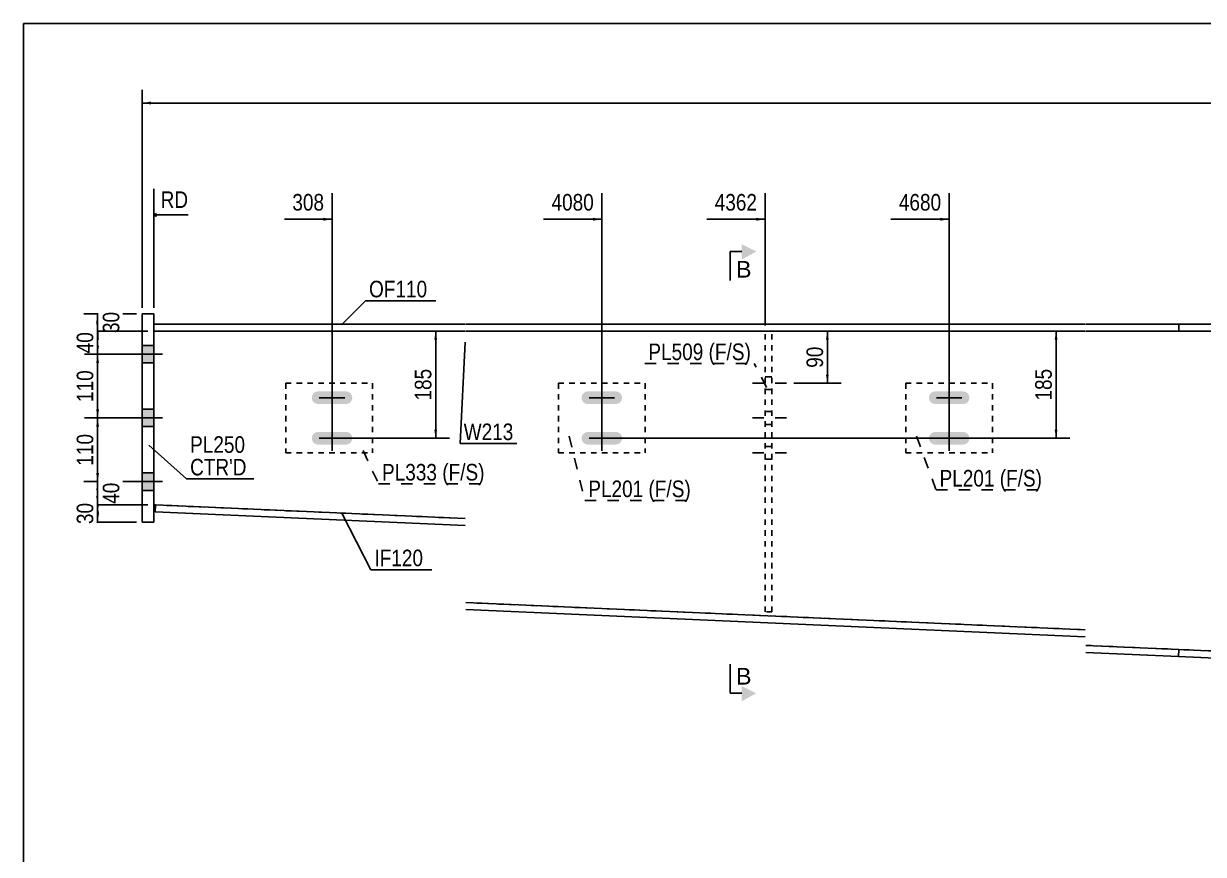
# Model space of a CAD drawing. Header units: millimetres. Extents: x -324 to 88, y -164 to 123.
# Drawn here: x -322 to -118.2, y -20.6 to 123 of the extents above; entities that cross this region are included whole.
import ezdxf

# ---------------------------------------------------------------- set-up
doc = ezdxf.new("R2010")
doc.units = ezdxf.units.MM
doc.linetypes.add('DXK_LINE_DOT1', pattern=[1.8814, 0.9407, -0.9407])
doc.linetypes.add('DXK_LINE_DOT2', pattern=[3.9198, 1.9599, -1.9599])
doc.styles.add('Arial', font='ARIAL.TTF', dxfattribs={"height": 0.2})
doc.styles.add('Arial Narrow', font='ARIALN.TTF', dxfattribs={"height": 0.2})

# ---------------------------------------------------------------- blocks, each defined once
blk = doc.blocks.new('Unknown-628699752-1210')
at = {"color": 5, "linetype": 'Continuous'}
for p, q in [((88.02, 122.96), (-321.98, 122.96)), ((-321.98, 122.96), (-321.98, -164.04))]:
    blk.add_line(p, q, dxfattribs=at)
blk = doc.blocks.new('Bolt-628699752-1630 - 1377')
at = {"color": 3, "linetype": 'DXK_LINE_DOT2'}
for p, q in [((-192.71, 61.93), (-193.91, 61.93)), ((-190.21, 60.83), (-197.01, 60.83)), ((-192.71, 59.73), (-193.91, 59.73)), ((-192.71, 55.93), (-193.91, 55.93)), ((-190.21, 54.83), (-197.01, 54.83)), ((-192.71, 53.73), (-193.91, 53.73)), ((-192.71, 49.93), (-193.91, 49.93)), ((-190.21, 48.83), (-197.01, 48.83)), ((-192.71, 47.73), (-193.91, 47.73))]:
    blk.add_line(p, q, dxfattribs=at)
blk = doc.blocks.new('Part-628699752-1743 - 1377')
at = {"color": 7, "linetype": 'DXK_LINE_DOT1'}
for p, q in [((-299.5, 69.83), (-245.7, 69.83)), ((-299.5, 69.83), (-299.5, 39.83)), ((-245.6, 69.83), (-193.91, 69.83)), ((-192.71, 69.83), (-138.6, 69.83)), ((-138.5, 69.83), (-92.45, 69.83)), ((-299.2, 39.81), (-245.7, 37.46)), ((-245.6, 22.94), (-138.6, 18.25)), ((-138.5, 15.55), (-92.45, 13.52))]:
    blk.add_line(p, q, dxfattribs=at)
at = {"color": 2, "linetype": 'Continuous'}
blk.add_line((-299.5, 39.83), (-299.2, 39.81), dxfattribs=at)
blk = doc.blocks.new('Bolt-628699752-1691 - 1377')
at = {"linetype": 'Continuous'}
for points in [[(-158.92, 57.55), (-158.68, 57.91), (-158.6, 58.33), (-158.68, 58.75), (-158.92, 59.1), (-159.28, 59.34), (-159.7, 59.43), (-164.5, 59.43), (-164.92, 59.34), (-165.28, 59.1), (-165.52, 58.75), (-165.6, 58.33), (-165.52, 57.91), (-165.28, 57.55), (-164.92, 57.31), (-164.5, 57.23), (-159.7, 57.23), (-159.28, 57.31)], [(-158.92, 50.55), (-158.68, 50.91), (-158.6, 51.33), (-158.68, 51.75), (-158.92, 52.1), (-159.28, 52.34), (-159.7, 52.43), (-164.5, 52.43), (-164.92, 52.34), (-165.28, 52.1), (-165.52, 51.75), (-165.6, 51.33), (-165.52, 50.91), (-165.28, 50.55), (-164.92, 50.31), (-164.5, 50.23), (-159.7, 50.23), (-159.28, 50.31)]]:
    blk.add_hatch(color=3, dxfattribs=at).paths.add_polyline_path(points)
at = {"color": 3, "linetype": 'Continuous'}
for p, q in [((-162.1, 56.13), (-162.1, 60.53)), ((-164.3, 58.33), (-159.9, 58.33)), ((-162.1, 49.13), (-162.1, 53.53)), ((-164.3, 51.33), (-159.9, 51.33))]:
    blk.add_line(p, q, dxfattribs=at)
blk = doc.blocks.new('Part-628699752-1898 - 1377')
at = {"color": 7, "linetype": 'DXK_LINE_DOT1'}
for p, q in [((-229.6, 60.83), (-229.6, 48.83)), ((-229.6, 60.83), (-214.6, 60.83)), ((-214.6, 60.83), (-214.6, 48.83)), ((-229.6, 48.83), (-214.6, 48.83))]:
    blk.add_line(p, q, dxfattribs=at)
blk = doc.blocks.new('Part-628699752-1585 - 1377')
at = {"color": 7, "linetype": 'DXK_LINE_DOT1'}
for p, q in [((-192.71, 69.83), (-193.91, 69.83)), ((-193.91, 21.33), (-193.91, 69.83)), ((-192.71, 21.33), (-192.71, 69.83)), ((-192.71, 21.33), (-193.91, 21.33))]:
    blk.add_line(p, q, dxfattribs=at)
blk = doc.blocks.new('Bolt-628699752-1693 - 1377')
at = {"linetype": 'Continuous'}
for points in [[(-218.92, 57.55), (-218.68, 57.91), (-218.6, 58.33), (-218.68, 58.75), (-218.92, 59.1), (-219.28, 59.34), (-219.7, 59.43), (-224.5, 59.43), (-224.92, 59.34), (-225.28, 59.1), (-225.52, 58.75), (-225.6, 58.33), (-225.52, 57.91), (-225.28, 57.55), (-224.92, 57.31), (-224.5, 57.23), (-219.7, 57.23), (-219.28, 57.31)], [(-218.92, 50.55), (-218.68, 50.91), (-218.6, 51.33), (-218.68, 51.75), (-218.92, 52.1), (-219.28, 52.34), (-219.7, 52.43), (-224.5, 52.43), (-224.92, 52.34), (-225.28, 52.1), (-225.52, 51.75), (-225.6, 51.33), (-225.52, 50.91), (-225.28, 50.55), (-224.92, 50.31), (-224.5, 50.23), (-219.7, 50.23), (-219.28, 50.31)]]:
    blk.add_hatch(color=3, dxfattribs=at).paths.add_polyline_path(points)
at = {"color": 3, "linetype": 'Continuous'}
for p, q in [((-222.1, 56.13), (-222.1, 60.53)), ((-224.3, 58.33), (-219.9, 58.33)), ((-222.1, 49.13), (-222.1, 53.53)), ((-224.3, 51.33), (-219.9, 51.33))]:
    blk.add_line(p, q, dxfattribs=at)
blk = doc.blocks.new('Part-628699752-1629 - 1377')
at = {"color": 2, "linetype": 'Continuous'}
for p, q in [((-299.5, 69.83), (-299.5, 71.03)), ((-299.5, 71.03), (-245.7, 71.03)), ((-245.7, 69.83), (-299.5, 69.83)), ((-245.6, 71.03), (-138.6, 71.03)), ((-138.6, 69.83), (-245.6, 69.83)), ((-138.5, 71.03), (-122.45, 71.03)), ((-122.45, 69.83), (-138.5, 69.83)), ((-122.45, 71.03), (-122.45, 69.83))]:
    blk.add_line(p, q, dxfattribs=at)
blk = doc.blocks.new('Bolt-628699752-1631 - 1377')
at = {"linetype": 'Continuous'}
for points in [[(-265.52, 57.55), (-265.29, 57.91), (-265.2, 58.33), (-265.29, 58.75), (-265.52, 59.1), (-265.88, 59.34), (-266.3, 59.43), (-271.1, 59.43), (-271.52, 59.34), (-271.88, 59.1), (-272.12, 58.75), (-272.2, 58.33), (-272.12, 57.91), (-271.88, 57.55), (-271.52, 57.31), (-271.1, 57.23), (-266.3, 57.23), (-265.88, 57.31)], [(-265.52, 50.55), (-265.29, 50.91), (-265.2, 51.33), (-265.29, 51.75), (-265.52, 52.1), (-265.88, 52.34), (-266.3, 52.43), (-271.1, 52.43), (-271.52, 52.34), (-271.88, 52.1), (-272.12, 51.75), (-272.2, 51.33), (-272.12, 50.91), (-271.88, 50.55), (-271.52, 50.31), (-271.1, 50.23), (-266.3, 50.23), (-265.88, 50.31)]]:
    blk.add_hatch(color=3, dxfattribs=at).paths.add_polyline_path(points)
at = {"color": 3, "linetype": 'Continuous'}
for p, q in [((-268.7, 56.13), (-268.7, 60.53)), ((-270.9, 58.33), (-266.5, 58.33)), ((-268.7, 49.13), (-268.7, 53.53)), ((-270.9, 51.33), (-266.5, 51.33))]:
    blk.add_line(p, q, dxfattribs=at)
blk = doc.blocks.new('Part-628699752-1903 - 1377')
at = {"color": 7, "linetype": 'DXK_LINE_DOT1'}
for p, q in [((-169.6, 60.83), (-169.6, 48.83)), ((-169.6, 60.83), (-154.6, 60.83)), ((-154.6, 60.83), (-154.6, 48.83)), ((-169.6, 48.83), (-154.6, 48.83))]:
    blk.add_line(p, q, dxfattribs=at)
blk = doc.blocks.new('Bolt-628699752-1632 - 1377')
at = {"linetype": 'Continuous'}
for points in [[(-301.5, 67.33), (-301.5, 64.33), (-299.5, 64.33), (-299.5, 67.33)], [(-301.5, 67.33), (-301.5, 64.33), (-299.5, 64.33), (-299.5, 67.33)], [(-301.5, 56.33), (-301.5, 53.33), (-299.5, 53.33), (-299.5, 56.33)], [(-301.5, 56.33), (-301.5, 53.33), (-299.5, 53.33), (-299.5, 56.33)], [(-301.5, 45.33), (-301.5, 42.33), (-299.5, 42.33), (-299.5, 45.33)], [(-301.5, 45.33), (-301.5, 42.33), (-299.5, 42.33), (-299.5, 45.33)]]:
    blk.add_hatch(color=3, dxfattribs=at).paths.add_polyline_path(points)
at = {"color": 3, "linetype": 'Continuous'}
for p, q in [((-299.5, 67.33), (-301.5, 67.33)), ((-299.5, 67.33), (-301.5, 67.33)), ((-298, 65.83), (-301.5, 65.83)), ((-298, 65.83), (-301.5, 65.83)), ((-299.5, 64.33), (-301.5, 64.33)), ((-299.5, 64.33), (-301.5, 64.33)), ((-299.5, 56.33), (-301.5, 56.33)), ((-299.5, 56.33), (-301.5, 56.33)), ((-298, 54.83), (-301.5, 54.83)), ((-298, 54.83), (-301.5, 54.83)), ((-299.5, 53.33), (-301.5, 53.33)), ((-299.5, 53.33), (-301.5, 53.33)), ((-299.5, 45.33), (-301.5, 45.33)), ((-299.5, 45.33), (-301.5, 45.33)), ((-298, 43.83), (-301.5, 43.83)), ((-298, 43.83), (-301.5, 43.83)), ((-299.5, 42.33), (-301.5, 42.33)), ((-299.5, 42.33), (-301.5, 42.33))]:
    blk.add_line(p, q, dxfattribs=at)
blk = doc.blocks.new('Part-628699752-1661 - 1377')
at = {"color": 2, "linetype": 'Continuous'}
for p, q in [((-299.5, 72.83), (-301.5, 72.83)), ((-301.5, 72.83), (-301.5, 36.83)), ((-299.5, 36.83), (-299.5, 72.83)), ((-301.5, 36.83), (-299.5, 36.83))]:
    blk.add_line(p, q, dxfattribs=at)
blk = doc.blocks.new('Part-628699752-1716 - 1377')
at = {"color": 2, "linetype": 'Continuous'}
for p, q in [((-299.25, 38.62), (-299.2, 39.81)), ((-299.2, 39.81), (-245.7, 37.47)), ((-245.7, 36.26), (-299.25, 38.62)), ((-245.6, 22.94), (-138.6, 18.25)), ((-138.6, 17.04), (-245.6, 21.74)), ((-138.5, 15.55), (-122.45, 14.84)), ((-122.5, 13.64), (-138.5, 14.34)), ((-122.45, 14.84), (-122.5, 13.64))]:
    blk.add_line(p, q, dxfattribs=at)
blk = doc.blocks.new('Part-628699752-1738 - 1377')
at = {"color": 2, "linetype": 'Continuous'}
for p, q in [((-122.45, 14.84), (-122.5, 13.64)), ((-76.45, 12.82), (-122.45, 14.84)), ((-76.45, 11.62), (-122.5, 13.64)), ((-60.32, -5.17), (-76.35, -4.47)), ((-60.35, -6.37), (-76.35, -5.67)), ((-60.32, -5.17), (-36.92, -5.17)), ((-36.92, -6.37), (-60.35, -6.37))]:
    blk.add_line(p, q, dxfattribs=at)
at = {"color": 7, "linetype": 'DXK_LINE_DOT1'}
blk.add_line((-36.92, -5.17), (-36.92, -6.37), dxfattribs=at)
blk = doc.blocks.new('Part-628699752-1799 - 1377')
at = {"color": 2, "linetype": 'Continuous'}
for p, q in [((-76.45, 71.03), (-122.45, 71.03)), ((-122.45, 69.83), (-122.45, 71.03)), ((-122.45, 69.83), (-76.45, 69.83)), ((-58.34, 71.03), (-76.35, 71.03)), ((-76.35, 69.83), (-58.34, 69.83)), ((-58.34, 69.83), (-58.34, 71.03))]:
    blk.add_line(p, q, dxfattribs=at)
blk = doc.blocks.new('Part-628699752-1925 - 1377')
at = {"color": 7, "linetype": 'DXK_LINE_DOT1'}
for p, q in [((-276.7, 60.83), (-276.7, 48.83)), ((-276.7, 60.83), (-261.7, 60.83)), ((-261.7, 60.83), (-261.7, 48.83)), ((-276.7, 48.83), (-261.7, 48.83))]:
    blk.add_line(p, q, dxfattribs=at)
blk = doc.blocks.new('StraightDimension-628699752-2288 - 1377')
at = {"linetype": 'Continuous'}
for points in [[(-309.45, 53.33), (-309.2, 54.83), (-308.95, 53.33)], [(-308.95, 45.33), (-309.2, 43.83), (-309.45, 45.33)]]:
    blk.add_hatch(color=7, dxfattribs=at).paths.add_polyline_path(points)
at = {"color": 7, "linetype": 'Continuous'}
for p, q in [((-300.5, 54.83), (-311.45, 54.83)), ((-309.2, 43.83), (-309.2, 54.83)), ((-300.5, 43.83), (-311.45, 43.83))]:
    blk.add_line(p, q, dxfattribs=at)
at = {"color": 0}
blk.add_wipeout([(-309.35, 52.67), (-313.55, 52.67), (-313.55, 45.99), (-309.35, 45.99)], dxfattribs=at)
at = {"color": 3, "style": 'Arial Narrow'}
blk.add_text('110', height=2.863, rotation=90.0002, dxfattribs=at).set_placement((-309.95, 46.59))
blk = doc.blocks.new('StraightDimension-628699752-1956 - 1377')
at = {"linetype": 'Continuous'}
for points in [[(-251.05, 68.33), (-250.8, 69.83), (-250.55, 68.33)], [(-250.55, 52.83), (-250.8, 51.33), (-251.05, 52.83)]]:
    blk.add_hatch(color=7, dxfattribs=at).paths.add_polyline_path(points)
at = {"color": 7, "linetype": 'Continuous'}
for p, q in [((-259.08, 69.83), (-248.4, 69.83)), ((-250.8, 51.33), (-250.8, 69.83)), ((-267.7, 51.33), (-248.4, 51.33))]:
    blk.add_line(p, q, dxfattribs=at)
at = {"color": 0}
blk.add_wipeout([(-250.95, 63.92), (-255.15, 63.92), (-255.15, 57.24), (-250.95, 57.24)], dxfattribs=at)
at = {"color": 3, "style": 'Arial Narrow'}
blk.add_text('185', height=2.863, rotation=90.0002, dxfattribs=at).set_placement((-251.55, 57.84))
blk = doc.blocks.new('StraightDimension-628699752-1970 - 1377')
at = {"linetype": 'Continuous'}
for points in [[(-143.88, 68.33), (-143.63, 69.83), (-143.38, 68.33)], [(-143.38, 52.83), (-143.63, 51.33), (-143.88, 52.83)]]:
    blk.add_hatch(color=7, dxfattribs=at).paths.add_polyline_path(points)
at = {"color": 7, "linetype": 'Continuous'}
for p, q in [((-162.05, 69.83), (-141.23, 69.83)), ((-143.63, 51.33), (-143.63, 69.83)), ((-221.1, 51.33), (-141.23, 51.33))]:
    blk.add_line(p, q, dxfattribs=at)
at = {"color": 0}
blk.add_wipeout([(-143.78, 63.92), (-147.98, 63.92), (-147.98, 57.24), (-143.78, 57.24)], dxfattribs=at)
at = {"color": 3, "style": 'Arial Narrow'}
blk.add_text('185', height=2.863, rotation=90.0002, dxfattribs=at).set_placement((-144.38, 57.84))
blk = doc.blocks.new('StraightDimension-628699752-1984 - 1377')
at = {"linetype": 'Continuous'}
for points in [[(-183.39, 68.33), (-183.14, 69.83), (-182.89, 68.33)], [(-182.89, 62.33), (-183.14, 60.83), (-183.39, 62.33)]]:
    blk.add_hatch(color=7, dxfattribs=at).paths.add_polyline_path(points)
at = {"color": 7, "linetype": 'Continuous'}
for p, q in [((-187.41, 69.83), (-180.74, 69.83)), ((-183.14, 60.83), (-183.14, 69.83)), ((-188.96, 60.83), (-180.74, 60.83))]:
    blk.add_line(p, q, dxfattribs=at)
at = {"color": 0}
blk.add_wipeout([(-183.29, 67.76), (-187.49, 67.76), (-187.49, 62.9), (-183.29, 62.9)], dxfattribs=at)
at = {"color": 3, "style": 'Arial Narrow'}
blk.add_text('90', height=2.863, rotation=90.0002, dxfattribs=at).set_placement((-183.89, 63.5))
blk = doc.blocks.new('StraightDimension-628699752-2179 - 1377')
at = {"linetype": 'Continuous'}
blk.add_hatch(color=7, dxfattribs=at).paths.add_polyline_path([(-300, 108.99), (-301.5, 109.24), (-300, 109.49)])
at = {"color": 7, "linetype": 'Continuous'}
for p, q in [((-301.5, 73.83), (-301.5, 111.49)), ((-301.5, 109.24), (79.16, 109.24))]:
    blk.add_line(p, q, dxfattribs=at)
blk = doc.blocks.new('StraightDimension-628699752-2247 - 1377')
at = {"linetype": 'Continuous'}
blk.add_hatch(color=7, dxfattribs=at).paths.add_polyline_path([(-195.41, 89.41), (-193.91, 89.16), (-195.41, 88.91)])
at = {"color": 7, "linetype": 'Continuous'}
for p, q in [((-193.91, 70.83), (-193.91, 93.66)), ((-203.97, 89.16), (-193.91, 89.16))]:
    blk.add_line(p, q, dxfattribs=at)
at = {"color": 0}
blk.add_wipeout([(-194.69, 90.06), (-194.69, 94.26), (-203.2, 94.26), (-203.2, 90.06)], dxfattribs=at)
at = {"color": 3, "style": 'Arial Narrow'}
blk.add_text('4362', height=2.863, dxfattribs=at).set_placement((-202.6, 90.66))
blk = doc.blocks.new('StraightDimension-628699752-2257 - 1377')
at = {"linetype": 'Continuous'}
blk.add_hatch(color=7, dxfattribs=at).paths.add_polyline_path([(-163.6, 89.41), (-162.1, 89.16), (-163.6, 88.91)])
at = {"color": 7, "linetype": 'Continuous'}
for p, q in [((-162.1, 52.33), (-162.1, 93.66)), ((-172.16, 89.16), (-162.1, 89.16))]:
    blk.add_line(p, q, dxfattribs=at)
at = {"color": 0}
blk.add_wipeout([(-162.88, 90.06), (-162.88, 94.26), (-171.39, 94.26), (-171.39, 90.06)], dxfattribs=at)
at = {"color": 3, "style": 'Arial Narrow'}
blk.add_text('4680', height=2.863, dxfattribs=at).set_placement((-170.79, 90.66))
blk = doc.blocks.new('StraightDimension-628699752-2267 - 1377')
at = {"linetype": 'Continuous'}
blk.add_hatch(color=7, dxfattribs=at).paths.add_polyline_path([(-270.2, 89.41), (-268.7, 89.16), (-270.2, 88.91)])
at = {"color": 7, "linetype": 'Continuous'}
for p, q in [((-268.7, 52.33), (-268.7, 93.66)), ((-276.94, 89.16), (-268.7, 89.16))]:
    blk.add_line(p, q, dxfattribs=at)
at = {"color": 0, "linetype": 'Continuous'}
blk.add_wipeout([(-292.97, 90.51), (-292.97, 94.71), (-298.91, 94.71), (-298.91, 90.51)], dxfattribs=at)
at = {"color": 7, "linetype": 'Continuous'}
for p, q in [((-299.5, 73.83), (-299.5, 94.41)), ((-299, 90.16), (-299.5, 89.91)), ((-299, 89.66), (-299.5, 89.91)), ((-293.57, 89.91), (-299.5, 89.91))]:
    blk.add_line(p, q, dxfattribs=at)
at = {"color": 3, "linetype": 'Continuous', "style": 'Arial Narrow'}
blk.add_text('RD', height=2.863, dxfattribs=at).set_placement((-298.31, 91.11))
at = {"color": 0}
blk.add_wipeout([(-269.48, 90.06), (-269.48, 94.26), (-276.16, 94.26), (-276.16, 90.06)], dxfattribs=at)
at = {"color": 3, "style": 'Arial Narrow'}
blk.add_text('308', height=2.863, dxfattribs=at).set_placement((-275.56, 90.66))
blk = doc.blocks.new('StraightDimension-628699752-2334 - 1377')
at = {"linetype": 'Continuous'}
for points in [[(-309.45, 71.33), (-309.2, 72.83), (-308.95, 71.33)], [(-308.95, 71.33), (-309.2, 69.83), (-309.45, 71.33)]]:
    blk.add_hatch(color=7, dxfattribs=at).paths.add_polyline_path(points)
at = {"color": 7, "linetype": 'Continuous'}
for p, q in [((-302.5, 72.83), (-311.6, 72.83)), ((-309.2, 69.83), (-309.2, 72.83)), ((-300.5, 69.83), (-311.6, 69.83))]:
    blk.add_line(p, q, dxfattribs=at)
at = {"color": 0}
blk.add_wipeout([(-304.85, 73.76), (-309.05, 73.76), (-309.05, 68.9), (-304.85, 68.9)], dxfattribs=at)
at = {"color": 3, "style": 'Arial Narrow'}
blk.add_text('30', height=2.863, rotation=90.0002, dxfattribs=at).set_placement((-305.45, 69.5))
blk = doc.blocks.new('StraightDimension-628699752-2277 - 1377')
at = {"linetype": 'Continuous'}
blk.add_hatch(color=7, dxfattribs=at).paths.add_polyline_path([(-223.6, 89.41), (-222.1, 89.16), (-223.6, 88.91)])
at = {"color": 7, "linetype": 'Continuous'}
for p, q in [((-222.1, 52.33), (-222.1, 93.66)), ((-232.16, 89.16), (-222.1, 89.16))]:
    blk.add_line(p, q, dxfattribs=at)
at = {"color": 0}
blk.add_wipeout([(-222.88, 90.06), (-222.88, 94.26), (-231.39, 94.26), (-231.39, 90.06)], dxfattribs=at)
at = {"color": 3, "style": 'Arial Narrow'}
blk.add_text('4080', height=2.863, dxfattribs=at).set_placement((-230.79, 90.66))
blk = doc.blocks.new('StraightDimension-628699752-2306 - 1377')
at = {"linetype": 'Continuous'}
for points in [[(-309.45, 42.33), (-309.2, 43.83), (-308.95, 42.33)], [(-308.95, 41.33), (-309.2, 39.83), (-309.45, 41.33)]]:
    blk.add_hatch(color=7, dxfattribs=at).paths.add_polyline_path(points)
at = {"color": 7, "linetype": 'Continuous'}
for p, q in [((-300.5, 43.83), (-311.6, 43.83)), ((-309.2, 39.83), (-309.2, 43.83)), ((-300.5, 39.83), (-311.6, 39.83))]:
    blk.add_line(p, q, dxfattribs=at)
at = {"color": 0}
blk.add_wipeout([(-304.85, 44.26), (-309.05, 44.26), (-309.05, 39.4), (-304.85, 39.4)], dxfattribs=at)
at = {"color": 3, "style": 'Arial Narrow'}
blk.add_text('40', height=2.863, rotation=90.0002, dxfattribs=at).set_placement((-305.45, 40))
blk = doc.blocks.new('StraightDimension-628699752-2324 - 1377')
at = {"linetype": 'Continuous'}
for points in [[(-309.45, 38.33), (-309.2, 39.83), (-308.95, 38.33)], [(-308.95, 38.33), (-309.2, 36.83), (-309.45, 38.33)]]:
    blk.add_hatch(color=7, dxfattribs=at).paths.add_polyline_path(points)
at = {"color": 7, "linetype": 'Continuous'}
for p, q in [((-300.5, 39.83), (-311.45, 39.83)), ((-309.2, 36.83), (-309.2, 39.83)), ((-302.5, 36.83), (-311.45, 36.83))]:
    blk.add_line(p, q, dxfattribs=at)
at = {"color": 0}
blk.add_wipeout([(-309.35, 40.76), (-313.55, 40.76), (-313.55, 35.9), (-309.35, 35.9)], dxfattribs=at)
at = {"color": 3, "style": 'Arial Narrow'}
blk.add_text('30', height=2.863, rotation=90.0002, dxfattribs=at).set_placement((-309.95, 36.5))
blk = doc.blocks.new('StraightDimension-628699752-2343 - 1377')
at = {"linetype": 'Continuous'}
for points in [[(-309.45, 68.33), (-309.2, 69.83), (-308.95, 68.33)], [(-308.95, 67.33), (-309.2, 65.83), (-309.45, 67.33)]]:
    blk.add_hatch(color=7, dxfattribs=at).paths.add_polyline_path(points)
at = {"color": 7, "linetype": 'Continuous'}
for p, q in [((-300.5, 69.83), (-311.45, 69.83)), ((-309.2, 65.83), (-309.2, 69.83)), ((-300.5, 65.83), (-311.45, 65.83))]:
    blk.add_line(p, q, dxfattribs=at)
at = {"color": 0}
blk.add_wipeout([(-309.35, 70.26), (-313.55, 70.26), (-313.55, 65.4), (-309.35, 65.4)], dxfattribs=at)
at = {"color": 3, "style": 'Arial Narrow'}
blk.add_text('40', height=2.863, rotation=90.0002, dxfattribs=at).set_placement((-309.95, 66))
blk = doc.blocks.new('StraightDimension-628699752-2359 - 1377')
at = {"linetype": 'Continuous'}
for points in [[(-309.45, 64.33), (-309.2, 65.83), (-308.95, 64.33)], [(-308.95, 56.33), (-309.2, 54.83), (-309.45, 56.33)]]:
    blk.add_hatch(color=7, dxfattribs=at).paths.add_polyline_path(points)
at = {"color": 7, "linetype": 'Continuous'}
for p, q in [((-300.5, 65.83), (-311.45, 65.83)), ((-309.2, 54.83), (-309.2, 65.83)), ((-300.5, 54.83), (-311.45, 54.83))]:
    blk.add_line(p, q, dxfattribs=at)
at = {"color": 0}
blk.add_wipeout([(-309.35, 63.67), (-313.55, 63.67), (-313.55, 56.99), (-309.35, 56.99)], dxfattribs=at)
at = {"color": 3, "style": 'Arial Narrow'}
blk.add_text('110', height=2.863, rotation=90.0002, dxfattribs=at).set_placement((-309.95, 57.59))
blk = doc.blocks.new('Mark-628699752-1657 - 1377')
at = {"color": 0}
blk.add_wipeout([(-283.72, 48.81), (-283.72, 51.81), (-293.22, 51.81), (-293.22, 48.81)], dxfattribs=at)
blk.add_wipeout([(-283.72, 48.81), (-283.72, 51.81), (-293.22, 51.81), (-293.22, 48.81)], dxfattribs=at)
blk.add_wipeout([(-283.47, 44.91), (-283.47, 47.91), (-293.22, 47.91), (-293.22, 44.91)], dxfattribs=at)
blk.add_wipeout([(-283.47, 44.91), (-283.47, 47.91), (-293.22, 47.91), (-293.22, 44.91)], dxfattribs=at)
at = {"color": 7, "linetype": 'Continuous'}
for p, q in [((-300.37, 50.16), (-293.82, 44.31)), ((-293.82, 44.31), (-282.22, 44.31))]:
    blk.add_line(p, q, dxfattribs=at)
at = {"color": 3, "style": 'Arial Narrow'}
blk.add_text('PL250', height=2.863, dxfattribs=at).set_placement((-293.22, 48.81))
at = {"color": 1, "style": 'Arial Narrow'}
blk.add_text("CTR'D", height=2.863, dxfattribs=at).set_placement((-293.22, 44.91))
blk = doc.blocks.new('Mark-628699752-1894 - 1377')
at = {"color": 0}
blk.add_wipeout([(-214.94, 41.16), (-214.94, 44.16), (-224.44, 44.16), (-224.44, 41.16)], dxfattribs=at)
blk.add_wipeout([(-214.94, 41.16), (-214.94, 44.16), (-224.44, 44.16), (-224.44, 41.16)], dxfattribs=at)
at = {"color": 7, "linetype": 'DXK_LINE_DOT2'}
blk.add_line((-227.74, 51.7), (-225.04, 40.56), dxfattribs=at)
at = {"color": 3, "style": 'Arial Narrow'}
blk.add_text('PL201', height=2.863, dxfattribs=at).set_placement((-224.44, 41.16))
at = {"color": 0}
blk.add_wipeout([(-206.74, 41.16), (-206.74, 44.16), (-214.04, 44.16), (-214.04, 41.16)], dxfattribs=at)
blk.add_wipeout([(-206.74, 41.16), (-206.74, 44.16), (-214.04, 44.16), (-214.04, 41.16)], dxfattribs=at)
at = {"color": 7, "linetype": 'DXK_LINE_DOT2'}
blk.add_line((-225.04, 40.56), (-206.14, 40.56), dxfattribs=at)
at = {"color": 3, "style": 'Arial Narrow'}
for s, p in [('(F/', (-214.04, 41.16)), ('S)', (-210.02, 41.16))]:
    blk.add_text(s, height=2.863, dxfattribs=at).set_placement(p)
blk = doc.blocks.new('Mark-628699752-1581 - 1377')
at = {"color": 0}
blk.add_wipeout([(-204.56, 64.83), (-204.56, 67.83), (-214.06, 67.83), (-214.06, 64.83)], dxfattribs=at)
blk.add_wipeout([(-204.56, 64.83), (-204.56, 67.83), (-214.06, 67.83), (-214.06, 64.83)], dxfattribs=at)
at = {"color": 3, "style": 'Arial Narrow'}
blk.add_text('PL509', height=2.863, dxfattribs=at).set_placement((-214.06, 64.83))
at = {"color": 0}
blk.add_wipeout([(-196.36, 64.83), (-196.36, 67.83), (-203.66, 67.83), (-203.66, 64.83)], dxfattribs=at)
blk.add_wipeout([(-196.36, 64.83), (-196.36, 67.83), (-203.66, 67.83), (-203.66, 64.83)], dxfattribs=at)
at = {"color": 7, "linetype": 'DXK_LINE_DOT2'}
for p in [(-214.66, 64.23), (-193.64, 60.11)]:
    blk.add_line(p, (-195.76, 64.23), dxfattribs=at)
at = {"color": 3, "style": 'Arial Narrow'}
for s, p in [('(F/', (-203.66, 64.83)), ('S)', (-199.64, 64.83))]:
    blk.add_text(s, height=2.863, dxfattribs=at).set_placement(p)
blk = doc.blocks.new('Mark-628699752-1625 - 1377')
at = {"color": 0}
blk.add_wipeout([(-252.26, 75.67), (-252.26, 78.67), (-262.31, 78.67), (-262.31, 75.67)], dxfattribs=at)
blk.add_wipeout([(-252.26, 75.67), (-252.26, 78.67), (-262.31, 78.67), (-262.31, 75.67)], dxfattribs=at)
at = {"color": 7, "linetype": 'Continuous'}
for p, q in [((-267.08, 70.92), (-262.91, 75.07)), ((-262.91, 75.07), (-250.76, 75.07))]:
    blk.add_line(p, q, dxfattribs=at)
at = {"color": 3, "style": 'Arial Narrow'}
blk.add_text('OF110', height=2.863, dxfattribs=at).set_placement((-262.31, 75.67))
blk = doc.blocks.new('Mark-628699752-1712 - 1377')
at = {"color": 0}
blk.add_wipeout([(-252.98, 29.22), (-252.98, 32.22), (-261.38, 32.22), (-261.38, 29.22)], dxfattribs=at)
blk.add_wipeout([(-252.98, 29.22), (-252.98, 32.22), (-261.38, 32.22), (-261.38, 29.22)], dxfattribs=at)
at = {"color": 7, "linetype": 'Continuous'}
for p, q in [((-266.94, 38.3), (-261.98, 28.62)), ((-261.98, 28.62), (-251.48, 28.62))]:
    blk.add_line(p, q, dxfattribs=at)
at = {"color": 3, "style": 'Arial Narrow'}
blk.add_text('IF120', height=2.863, dxfattribs=at).set_placement((-261.38, 29.22))
blk = doc.blocks.new('Mark-628699752-1739 - 1377')
at = {"color": 0}
blk.add_wipeout([(-237.38, 51.01), (-237.38, 54.01), (-245.96, 54.01), (-245.96, 51.01)], dxfattribs=at)
blk.add_wipeout([(-237.38, 51.01), (-237.38, 54.01), (-245.96, 54.01), (-245.96, 51.01)], dxfattribs=at)
at = {"color": 7, "linetype": 'Continuous'}
for p, q in [((-245.7, 67.93), (-246.56, 50.41)), ((-246.56, 50.41), (-236.78, 50.41))]:
    blk.add_line(p, q, dxfattribs=at)
at = {"color": 3, "style": 'Arial Narrow'}
blk.add_text('W213', height=2.863, dxfattribs=at).set_placement((-245.96, 51.01))
blk = doc.blocks.new('Mark-628699752-1899 - 1377')
at = {"color": 0}
blk.add_wipeout([(-154.26, 42.99), (-154.26, 45.99), (-163.76, 45.99), (-163.76, 42.99)], dxfattribs=at)
blk.add_wipeout([(-154.26, 42.99), (-154.26, 45.99), (-163.76, 45.99), (-163.76, 42.99)], dxfattribs=at)
at = {"color": 7, "linetype": 'DXK_LINE_DOT2'}
blk.add_line((-167.74, 51.7), (-164.36, 42.39), dxfattribs=at)
at = {"color": 3, "style": 'Arial Narrow'}
blk.add_text('PL201', height=2.863, dxfattribs=at).set_placement((-163.76, 42.99))
at = {"color": 0}
blk.add_wipeout([(-146.06, 42.99), (-146.06, 45.99), (-153.36, 45.99), (-153.36, 42.99)], dxfattribs=at)
blk.add_wipeout([(-146.06, 42.99), (-146.06, 45.99), (-153.36, 45.99), (-153.36, 42.99)], dxfattribs=at)
at = {"color": 7, "linetype": 'DXK_LINE_DOT2'}
blk.add_line((-164.36, 42.39), (-145.46, 42.39), dxfattribs=at)
at = {"color": 3, "style": 'Arial Narrow'}
for s, p in [('(F/', (-153.36, 42.99)), ('S)', (-149.35, 42.99))]:
    blk.add_text(s, height=2.863, dxfattribs=at).set_placement(p)
blk = doc.blocks.new('Mark-628699752-1921 - 1377')
at = {"color": 0}
blk.add_wipeout([(-250.56, 44.03), (-250.56, 47.03), (-260.07, 47.03), (-260.07, 44.03)], dxfattribs=at)
blk.add_wipeout([(-250.56, 44.03), (-250.56, 47.03), (-260.07, 47.03), (-260.07, 44.03)], dxfattribs=at)
at = {"color": 7, "linetype": 'DXK_LINE_DOT2'}
blk.add_line((-263.31, 49.24), (-260.67, 43.43), dxfattribs=at)
at = {"color": 3, "style": 'Arial Narrow'}
blk.add_text('PL333', height=2.863, dxfattribs=at).set_placement((-260.07, 44.03))
at = {"color": 0}
blk.add_wipeout([(-242.37, 44.03), (-242.37, 47.03), (-249.66, 47.03), (-249.66, 44.03)], dxfattribs=at)
blk.add_wipeout([(-242.37, 44.03), (-242.37, 47.03), (-249.66, 47.03), (-249.66, 44.03)], dxfattribs=at)
at = {"color": 7, "linetype": 'DXK_LINE_DOT2'}
blk.add_line((-260.67, 43.43), (-241.77, 43.43), dxfattribs=at)
at = {"color": 3, "style": 'Arial Narrow'}
for s, p in [('(F/', (-249.66, 44.03)), ('S)', (-245.65, 44.03))]:
    blk.add_text(s, height=2.863, dxfattribs=at).set_placement(p)
blk = doc.blocks.new('SectionMark-628699752-2397 - 1377')
at = {"color": 7, "linetype": 'Continuous'}
for p, q in [((-199.92, 83.58), (-197.92, 83.58)), ((-199.92, 7.28), (-197.92, 7.28))]:
    blk.add_line(p, q, dxfattribs=at)
at = {"color": 0, "linetype": 'Continuous'}
for points in [[(-196.25, 79.08), (-196.25, 82.08), (-198.92, 82.08), (-198.92, 79.08)], [(-196.25, 8.78), (-196.25, 11.78), (-198.92, 11.78), (-198.92, 8.78)]]:
    blk.add_wipeout(points, dxfattribs=at)
at = {"linetype": 'Continuous'}
for points in [[(-197.92, 84.83), (-195.42, 83.58), (-197.92, 82.21)], [(-197.92, 8.53), (-195.42, 7.28), (-197.92, 5.9)]]:
    blk.add_hatch(color=7, dxfattribs=at).paths.add_polyline_path(points)
at = {"color": 7, "linetype": 'Continuous'}
for p, q in [((-199.92, 83.58), (-199.92, 78.58)), ((-199.92, 7.28), (-199.92, 12.28))]:
    blk.add_line(p, q, dxfattribs=at)
at = {"color": 136, "linetype": 'Continuous', "style": 'Arial'}
for p in [(-198.92, 79.08), (-198.92, 8.78)]:
    blk.add_text('B', height=2.87, dxfattribs=at).set_placement(p)

msp = doc.modelspace()

# ---------------------------------------------------------------- block references
for name in ['Unknown-628699752-1210', 'Part-628699752-1661 - 1377', 'Part-628699752-1629 - 1377', 'Part-628699752-1743 - 1377', 'Part-628699752-1585 - 1377', 'Part-628699752-1799 - 1377', 'Bolt-628699752-1632 - 1377', 'Bolt-628699752-1630 - 1377', 'Part-628699752-1925 - 1377', 'Bolt-628699752-1631 - 1377', 'Part-628699752-1898 - 1377', 'Bolt-628699752-1693 - 1377', 'Part-628699752-1903 - 1377', 'Bolt-628699752-1691 - 1377', 'Part-628699752-1716 - 1377', 'Part-628699752-1738 - 1377']:
    msp.add_blockref(name, (0, 0))

# ---------------------------------------------------------------- next in the draw order: block references
for name in ['StraightDimension-628699752-1956 - 1377', 'StraightDimension-628699752-1970 - 1377', 'StraightDimension-628699752-2288 - 1377']:
    msp.add_blockref(name, (0, 0))

# ---------------------------------------------------------------- next in the draw order: block references
msp.add_blockref('StraightDimension-628699752-1984 - 1377', (0, 0))

# ---------------------------------------------------------------- next in the draw order: block references
msp.add_blockref('StraightDimension-628699752-2179 - 1377', (0, 0))

# ---------------------------------------------------------------- next in the draw order: block references
for name in ['StraightDimension-628699752-2267 - 1377', 'StraightDimension-628699752-2277 - 1377', 'StraightDimension-628699752-2247 - 1377', 'StraightDimension-628699752-2257 - 1377', 'Mark-628699752-1625 - 1377', 'Mark-628699752-1739 - 1377', 'Mark-628699752-1581 - 1377', 'Mark-628699752-1921 - 1377', 'StraightDimension-628699752-2306 - 1377', 'Mark-628699752-1712 - 1377']:
    msp.add_blockref(name, (0, 0))

# ---------------------------------------------------------------- next in the draw order: block references
for name in ['SectionMark-628699752-2397 - 1377', 'StraightDimension-628699752-2334 - 1377', 'Mark-628699752-1657 - 1377', 'Mark-628699752-1894 - 1377', 'Mark-628699752-1899 - 1377', 'StraightDimension-628699752-2324 - 1377']:
    msp.add_blockref(name, (0, 0))

# ---------------------------------------------------------------- next in the draw order: block references
msp.add_blockref('StraightDimension-628699752-2343 - 1377', (0, 0))

# ---------------------------------------------------------------- next in the draw order: block references
msp.add_blockref('StraightDimension-628699752-2359 - 1377', (0, 0))

doc.saveas('drawing.dxf')
